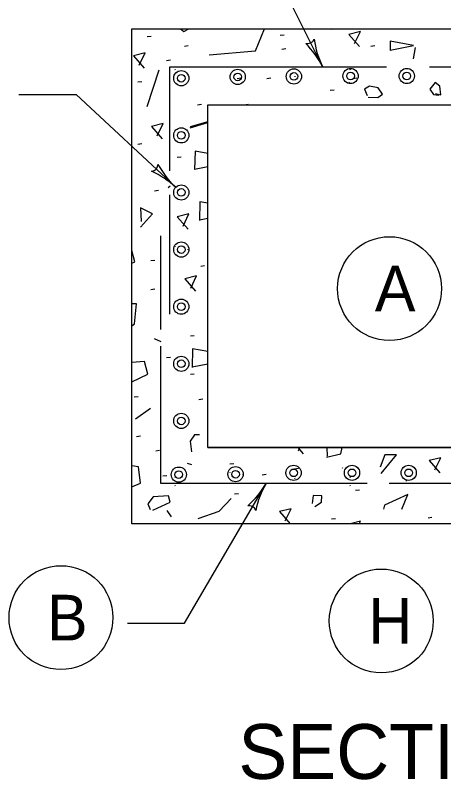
# Model space of a CAD drawing. Extents: x 1007 to 1035.5, y 1000.5 to 1021.5.
# Drawn here: x 1019.885 to 1021.761, y 1005.425 to 1008.772 of the extents above; entities that cross this region are included whole.
import ezdxf

# ---------------------------------------------------------------- set-up
doc = ezdxf.new("R2010")
doc.units = 0
doc.layers.add('Level 1', color=7, linetype='Continuous')

msp = doc.modelspace()

# ---------------------------------------------------------------- linework, layer by layer
at = {"layer": 'Level 1'}
for p, q in [((1020.8232, 1009.3625), (1021.2309, 1008.5461)), ((1020.3953, 1006.5462), (1020.3953, 1008.7128)), ((1020.3953, 1008.7128), (1022.5619, 1008.7128)), ((1020.5616, 1008.5461), (1021.5102, 1008.5461)), ((1020.5616, 1008.0913), (1020.5616, 1008.5461)), ((1021.6981, 1008.5461), (1022.1962, 1008.5461)), ((1020.5871, 1008.5319), (1020.5857, 1008.5341)), ((1021.3524, 1008.5319), (1021.3509, 1008.5341)), ((1020.6226, 1008.4837), (1020.6212, 1008.4858)), ((1021.1113, 1008.5025), (1021.1099, 1008.5047)), ((1021.3476, 1008.4795), (1021.3462, 1008.4763)), ((1019.9016, 1008.4244), (1020.1516, 1008.4244)), ((1020.1516, 1008.4244), (1020.5876, 1008.0188)), ((1020.7287, 1008.3795), (1022.2286, 1008.3795)), ((1020.7287, 1006.8795), (1020.7287, 1008.3795)), ((1020.5616, 1007.4627), (1020.5616, 1007.986)), ((1020.5219, 1007.3962), (1020.5219, 1007.8057)), ((1020.5859, 1007.7614), (1020.5845, 1007.7582)), ((1020.6406, 1007.7467), (1020.6392, 1007.7434)), ((1020.5871, 1007.7225), (1020.5857, 1007.7247)), ((1020.5219, 1006.7223), (1020.5219, 1007.3233)), ((1020.5823, 1007.2653), (1020.5809, 1007.2621)), ((1020.6353, 1006.9706), (1020.6339, 1006.9727)), ((1020.7287, 1006.8795), (1023.3119, 1006.8795)), ((1020.6353, 1006.7682), (1020.6339, 1006.7703)), ((1020.8267, 1006.7682), (1020.8253, 1006.7703)), ((1021.1272, 1006.7913), (1021.1258, 1006.7881)), ((1021.3185, 1006.7913), (1021.317, 1006.7881)), ((1021.5919, 1006.7682), (1021.5905, 1006.7703)), ((1020.5859, 1006.7496), (1020.5845, 1006.7464)), ((1020.8319, 1006.7348), (1020.8305, 1006.7317)), ((1020.8831, 1006.7587), (1020.8827, 1006.7619)), ((1021.11, 1006.7427), (1021.1086, 1006.7448)), ((1021.3512, 1006.7496), (1021.3498, 1006.7464)), ((1021.5972, 1006.7348), (1021.5958, 1006.7317)), ((1020.3958, 1006.7108), (1020.3953, 1006.7113)), ((1021.4258, 1006.7223), (1020.5219, 1006.7223)), ((1020.5871, 1006.7108), (1020.5857, 1006.7128)), ((1020.6268, 1006.1108), (1020.9835, 1006.7223)), ((1021.3524, 1006.7108), (1021.3509, 1006.7128)), ((1022.2403, 1006.7223), (1021.5217, 1006.7223)), ((1023.6453, 1006.5462), (1020.3953, 1006.5462)), ((1020.3768, 1006.1108), (1020.6268, 1006.1108))]:
    msp.add_line(p, q, dxfattribs=at)
for points in [[(1020.608, 1008.7128), (1020.6228, 1008.7012), (1020.6451, 1008.7128)], [(1020.7338, 1008.5987), (1020.9364, 1008.6158), (1020.9757, 1008.7128)], [(1021.2698, 1008.7103), (1021.2868, 1008.7124)], [(1020.4634, 1008.6788), (1020.4805, 1008.681)], [(1021.0446, 1008.6841), (1021.0617, 1008.6863)], [(1021.3706, 1008.6476), (1021.3962, 1008.7009), (1021.3449, 1008.6881), (1021.3919, 1008.6348)], [(1021.5258, 1008.6186), (1021.6293, 1008.64), (1021.5268, 1008.6581), (1021.5258, 1008.6176)], [(1020.4281, 1008.5533), (1020.4537, 1008.6067), (1020.4025, 1008.5938), (1020.4494, 1008.5405)], [(1020.6258, 1008.6369), (1020.6428, 1008.6391)], [(1021.0521, 1008.6239), (1021.0692, 1008.6261)], [(1021.4425, 1008.6369), (1021.4596, 1008.6391)], [(1021.6357, 1008.6308), (1021.6272, 1008.5817)], [(1020.5472, 1008.5742), (1020.5643, 1008.5763)], [(1020.5138, 1008.5318), (1020.4615, 1008.3707)], [(1020.4216, 1008.4799), (1020.4387, 1008.482)], [(1020.8561, 1008.4956), (1020.8732, 1008.4978)], [(1020.987, 1008.4956), (1021.0041, 1008.4978)], [(1021.364, 1008.4956), (1021.3811, 1008.4978)], [(1021.7252, 1008.4299), (1021.7487, 1008.4235), (1021.7443, 1008.4619), (1021.7241, 1008.4779), (1021.7007, 1008.4481), (1021.7167, 1008.4257), (1021.7401, 1008.4214)], [(1021.2645, 1008.4433), (1021.2816, 1008.4453)], [(1021.4297, 1008.4127), (1021.4723, 1008.4116), (1021.4926, 1008.4265), (1021.4745, 1008.4543), (1021.4361, 1008.4618), (1021.4148, 1008.4478), (1021.4254, 1008.4212)], [(1020.6833, 1008.3804), (1020.7004, 1008.3825)], [(1020.8875, 1008.3804), (1020.9046, 1008.3825)], [(1020.5067, 1008.2444), (1020.5323, 1008.2978), (1020.481, 1008.2849), (1020.528, 1008.2316)], [(1020.7287, 1008.3046), (1020.6505, 1008.2829)], [(1020.6505, 1008.2787), (1020.7287, 1008.3019)], [(1020.4216, 1008.2076), (1020.4387, 1008.2098)], [(1020.7287, 1008.1672), (1020.6723, 1008.1772), (1020.6701, 1008.0961)], [(1020.5943, 1008.15), (1020.6114, 1008.1522)], [(1020.6701, 1008.0983), (1020.7287, 1008.1103)], [(1020.4948, 1008.0034), (1020.5119, 1008.0056)], [(1020.5545, 1008.0183), (1020.563, 1008.0248)], [(1020.7287, 1007.9489), (1020.6932, 1007.9552), (1020.6911, 1007.8741)], [(1020.434, 1007.8435), (1020.4853, 1007.9033), (1020.434, 1007.9289), (1020.4362, 1007.8692)], [(1020.6202, 1007.8488), (1020.6458, 1007.9022), (1020.5946, 1007.8894), (1020.6415, 1007.8361)], [(1020.6911, 1007.8762), (1020.7287, 1007.8839)], [(1020.3953, 1007.686), (1020.4087, 1007.6922), (1020.3953, 1007.7418)], [(1020.4792, 1007.6976), (1020.4963, 1007.6998)], [(1020.697, 1007.6739), (1020.7141, 1007.676)], [(1020.6533, 1007.5773), (1020.6788, 1007.6307), (1020.6276, 1007.6178), (1020.6746, 1007.5645)], [(1020.4792, 1007.5719), (1020.4963, 1007.5741)], [(1020.3953, 1007.4123), (1020.4073, 1007.4217), (1020.4158, 1007.5092), (1020.3953, 1007.5082)], [(1020.6519, 1007.3678), (1020.669, 1007.3699)], [(1020.5246, 1007.3428), (1020.4948, 1007.3556)], [(1020.7287, 1007.2993), (1020.6618, 1007.3112), (1020.6597, 1007.2301)], [(1020.5472, 1007.2735), (1020.5643, 1007.2757)], [(1020.3953, 1007.167), (1020.4663, 1007.2), (1020.4513, 1007.2555), (1020.3953, 1007.2511)], [(1020.6597, 1007.2322), (1020.7287, 1007.2464)], [(1020.6519, 1007.2002), (1020.669, 1007.2023)], [(1020.4058, 1007.1008), (1020.4229, 1007.1028)], [(1020.6886, 1007.0903), (1020.7057, 1007.0924)], [(1020.4777, 1007.0504), (1020.4115, 1007.0035)], [(1020.6913, 1006.935), (1020.6703, 1006.935), (1020.6511, 1006.9073), (1020.6564, 1006.8603)], [(1020.4163, 1006.9279), (1020.4334, 1006.9301)], [(1020.5001, 1006.8651), (1020.5172, 1006.8673)], [(1021.122, 1006.8795), (1021.1458, 1006.8525)], [(1021.1245, 1006.8653), (1021.1313, 1006.8795)], [(1021.248, 1006.8371), (1021.3098, 1006.852), (1021.3164, 1006.8795)], [(1021.2488, 1006.8795), (1021.2501, 1006.8413)], [(1021.4877, 1006.766), (1021.5538, 1006.8471), (1021.5026, 1006.8471), (1021.4834, 1006.7938)], [(1021.7224, 1006.7818), (1021.7481, 1006.8351), (1021.6968, 1006.8223), (1021.7438, 1006.7689)], [(1020.3953, 1006.7079), (1020.4328, 1006.724), (1020.4243, 1006.7944), (1020.3953, 1006.7988)], [(1020.6378, 1006.8114), (1020.6569, 1006.8051)], [(1020.8247, 1006.8075), (1020.8418, 1006.8097)], [(1021.1074, 1006.7866), (1021.1245, 1006.7887)], [(1020.5315, 1006.7552), (1020.5486, 1006.7573)], [(1020.9661, 1006.7604), (1020.9832, 1006.7625)], [(1020.4873, 1006.6058), (1020.5631, 1006.6409), (1020.5556, 1006.6687), (1020.4884, 1006.6633), (1020.466, 1006.6324), (1020.4756, 1006.6078)], [(1020.8457, 1006.6766), (1020.8628, 1006.6788)], [(1021.1973, 1006.622), (1021.2261, 1006.6401), (1021.2272, 1006.6678), (1021.1898, 1006.67), (1021.1845, 1006.6338)], [(1021.3745, 1006.6923), (1021.3916, 1006.6944)], [(1021.5779, 1006.6104), (1021.6035, 1006.6738), (1021.5022, 1006.6268), (1021.4969, 1006.6104)], [(1020.6866, 1006.5688), (1020.7783, 1006.6008), (1020.83, 1006.6561)], [(1020.5694, 1006.5768), (1020.5503, 1006.6045)], [(1021.0668, 1006.5585), (1021.0924, 1006.6118), (1021.0413, 1006.5991), (1021.0882, 1006.5458)], [(1021.2698, 1006.5667), (1021.2868, 1006.5688)], [(1021.6923, 1006.5719), (1021.7094, 1006.574)], [(1021.3908, 1006.5462), (1021.3962, 1006.5573), (1021.3516, 1006.5462)]]:
    msp.add_lwpolyline(points, dxfattribs=at)
msp.add_lwpolyline([(1020.7287, 1008.3795), (1023.3119, 1008.3795), (1023.3119, 1006.8795), (1020.7287, 1006.8795)], close=True, dxfattribs=at)
for centre, radius in [((1021.3531, 1008.506), 0.0333), ((1021.5991, 1008.506), 0.0333), ((1020.612, 1008.4961), 0.0333), ((1020.612, 1008.4961), 0.0167), ((1020.8591, 1008.5021), 0.0333), ((1020.8591, 1008.5021), 0.0167), ((1021.1051, 1008.5041), 0.0333), ((1021.1051, 1008.5041), 0.0167), ((1021.3531, 1008.506), 0.0167), ((1021.5991, 1008.506), 0.0167), ((1020.612, 1008.2461), 0.0333), ((1020.612, 1008.2461), 0.0167), ((1020.612, 1007.9961), 0.0333), ((1020.612, 1007.9961), 0.0167), ((1020.612, 1007.7461), 0.0333), ((1021.5237, 1007.5751), 0.2274), ((1020.612, 1007.7461), 0.0167), ((1020.612, 1007.4961), 0.0333), ((1020.612, 1007.4961), 0.0167), ((1020.612, 1007.2461), 0.0333), ((1020.612, 1007.2461), 0.0167), ((1020.612, 1006.9961), 0.0333), ((1020.612, 1006.9961), 0.0167), ((1021.1036, 1006.7687), 0.0333), ((1021.3594, 1006.7687), 0.0333), ((1021.6075, 1006.7687), 0.0333), ((1020.6012, 1006.7609), 0.0333), ((1020.6012, 1006.7609), 0.0167), ((1020.8497, 1006.7628), 0.0333), ((1020.8497, 1006.7628), 0.0167), ((1021.1036, 1006.7687), 0.0167), ((1021.3594, 1006.7687), 0.0167), ((1021.6075, 1006.7687), 0.0167), ((1020.0854, 1006.1348), 0.2274), ((1021.4875, 1006.1203), 0.2274)]:
    msp.add_circle(centre, radius, dxfattribs=at)
for centre, radius, start, end in [((1021.1645, 1008.6791), 0.0313, 255.3139, 337.4306), ((1020.8812, 1008.3714), 0.3909, 26.5393, 45.2081), ((1021.5807, 1008.7208), 0.3909, 187.8865, 206.5332), ((1020.8812, 1008.3714), 0.3909, 26.5271, 26.5393), ((1020.4788, 1008.1201), 0.0313, 275.8445, 357.9612), ((1020.8539, 1008.3051), 0.3909, 208.4171, 227.0638), ((1020.3213, 1007.7326), 0.3909, 47.0699, 65.7387), ((1020.3213, 1007.7326), 0.3909, 47.0577, 47.0699), ((1020.6458, 1006.9193), 0.3909, 311.0878, 329.7345), ((1021.3212, 1006.5253), 0.3909, 149.7407, 168.4094), ((1021.3212, 1006.5253), 0.3909, 149.7284, 149.7407), ((1020.9086, 1006.5939), 0.0313, 18.5152, 100.6319)]:
    msp.add_arc(centre, radius, start, end, dxfattribs=at)

# ---------------------------------------------------------------- texts
for s, height, p in [('A', 0.2, (1021.4591, 1007.4751)), ('B', 0.2, (1020.024, 1006.0348)), ('H', 0.2, (1021.4308, 1006.0203)), ('SECTION B-B', 0.24, (1020.8619, 1005.4288))]:
    msp.add_text(s, height=height, dxfattribs=at).set_placement(p)

doc.saveas('drawing.dxf')
